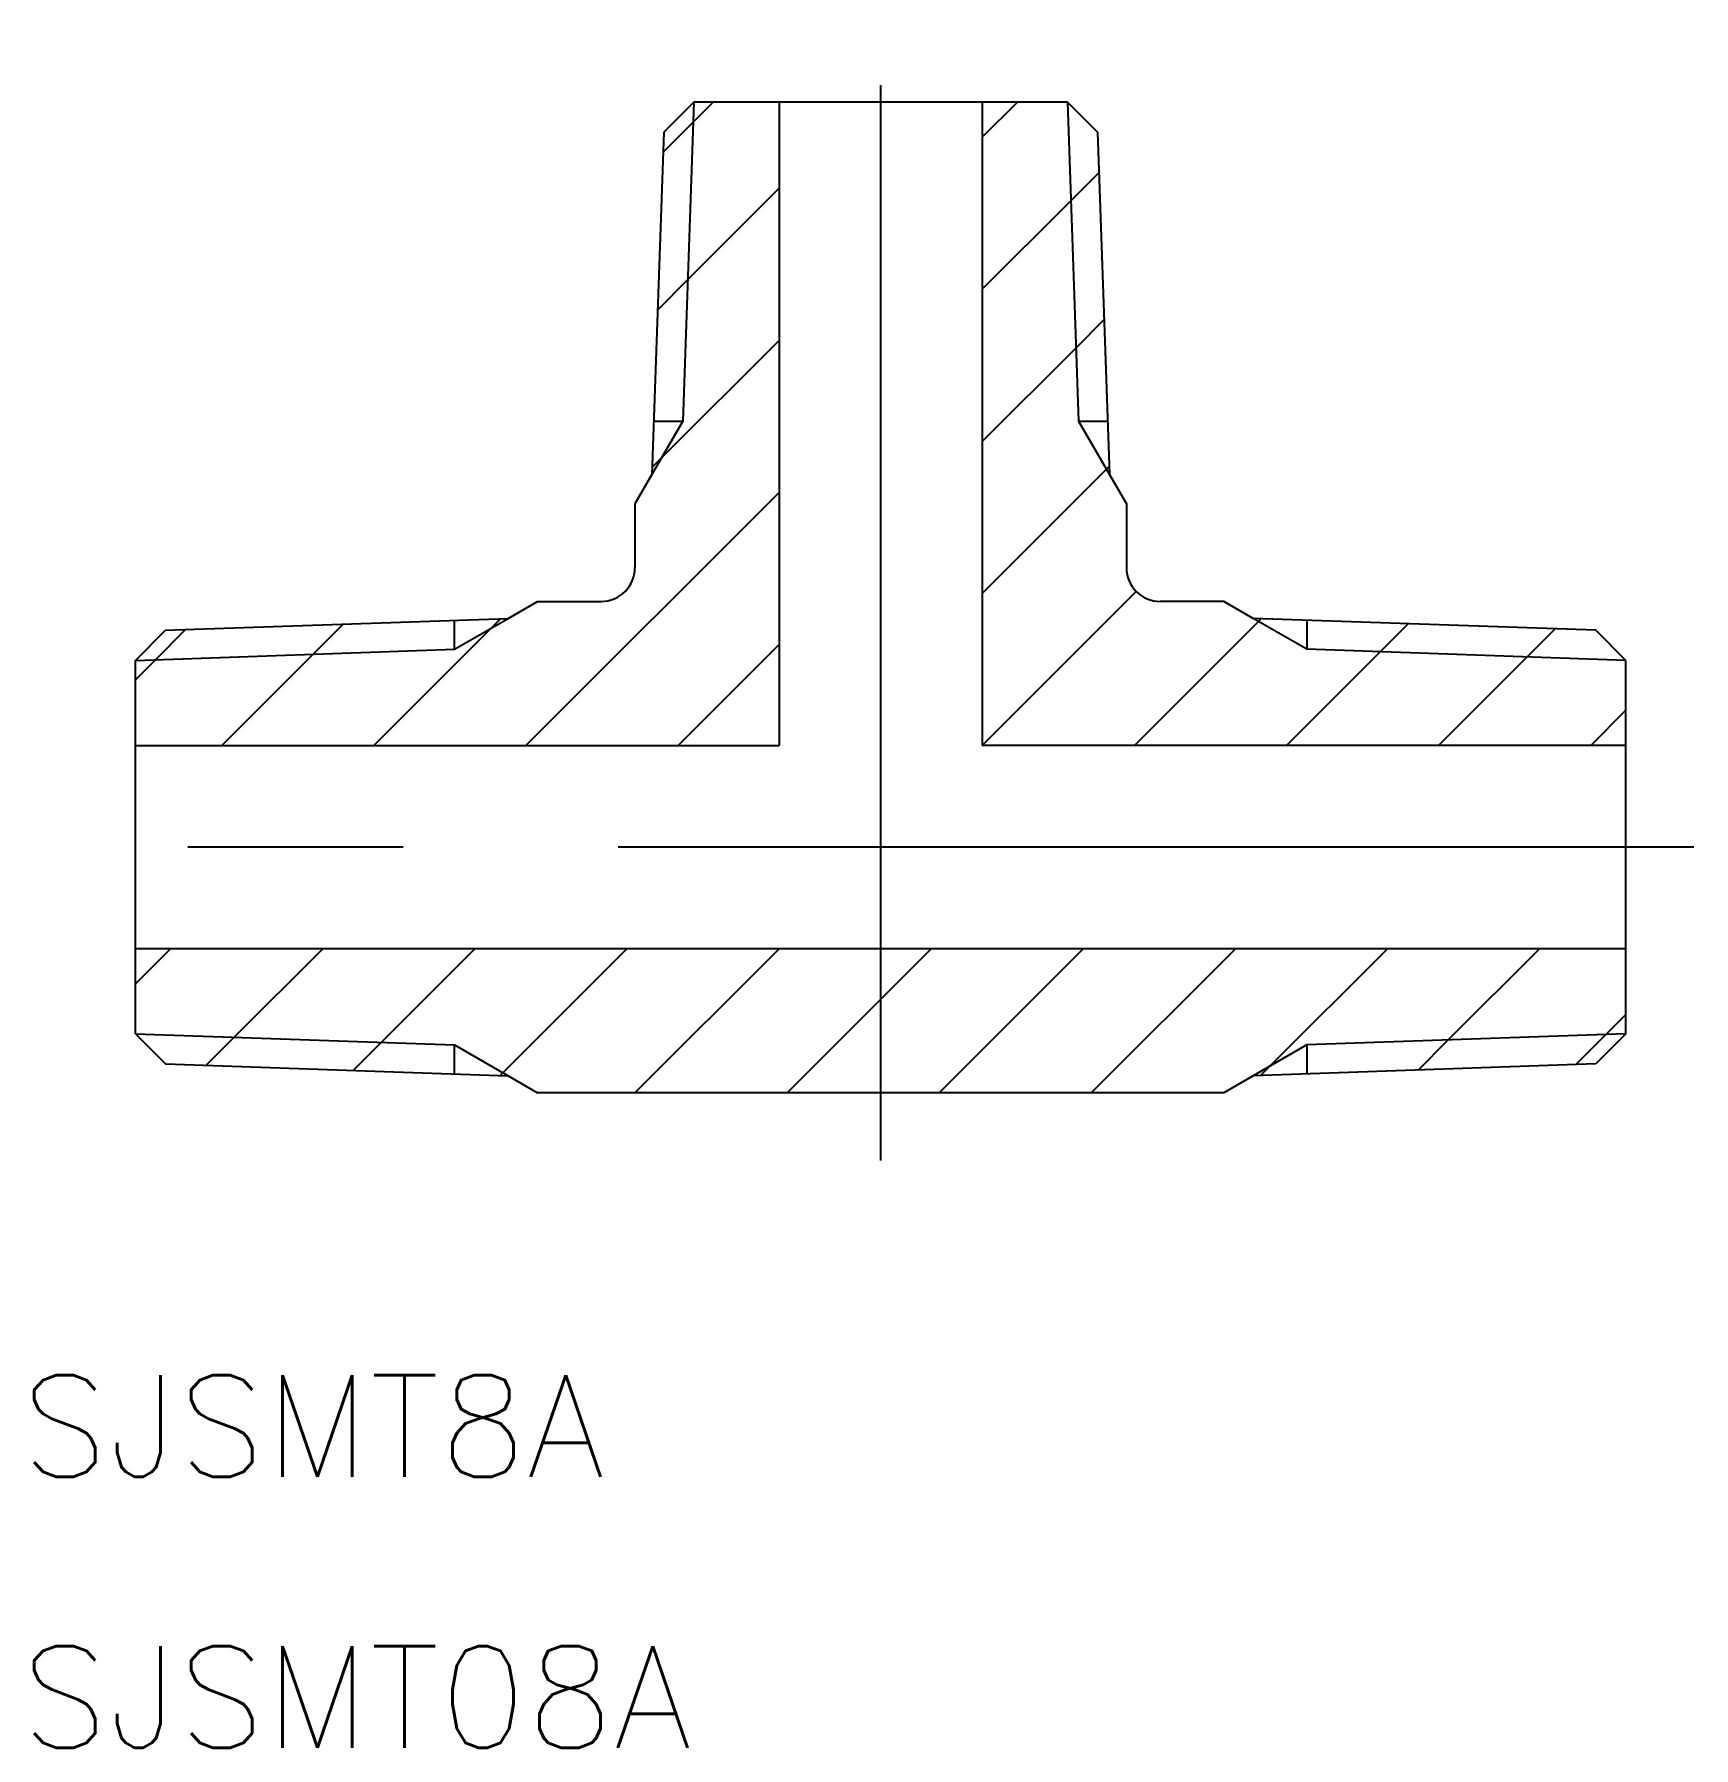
# Model space of a CAD drawing. Extents: x -25 to 24, y -26.6 to 24.
import ezdxf

# ---------------------------------------------------------------- set-up
doc = ezdxf.new("R2010")
doc.units = 0
doc.linetypes.add('CENTER', pattern=[50.8, 31.75, -6.35, 6.35, -6.35])
doc.layers.get('0').update_dxf_attribs({"linetype": 'CONTINUOUS'})
doc.layers.add('CENTER', color=1, linetype='CENTER')
doc.styles.get("Standard").update_dxf_attribs({"font": 'txt.shx', "height": 3, "bigfont": 'bigfont.shx'})

msp = doc.modelspace()

# ---------------------------------------------------------------- linework, layer by layer
at = {"color": 7, "linetype": 'CONTINUOUS'}
for p, q in [((-5.513, 22), (-6.4, 21.113)), ((5.513, 22), (-5.513, 22)), ((-3, 22), (-3, 3)), ((3, 22), (3, 3)), ((5.513, 22), (6.4, 21.113)), ((-6.4, 21.113), (-6.753, 11)), ((6.4, 21.113), (6.753, 11)), ((-6.698, 12.578), (-5.842, 12.578)), ((5.842, 12.578), (6.698, 12.578)), ((-6.753, 11), (-7.253, 10.134)), ((6.753, 11), (7.253, 10.134)), ((-7.253, 10.134), (-7.253, 8.253)), ((7.253, 10.134), (7.253, 8.253)), ((-11, 6.753), (-10.134, 7.253)), ((-10.134, 7.253), (-8.253, 7.253)), ((10.134, 7.253), (8.253, 7.253)), ((11, 6.753), (10.134, 7.253)), ((-21.113, 6.4), (-11, 6.753)), ((-12.578, 5.842), (-12.578, 6.698)), ((21.113, 6.4), (11, 6.753)), ((12.578, 6.698), (12.578, 5.842)), ((-22, 5.513), (-21.113, 6.4)), ((22, 5.513), (21.113, 6.4)), ((-22, -5.513), (-22, 5.513)), ((22, -5.513), (22, 5.513)), ((-22, 3), (-3, 3)), ((22, 3), (3, 3)), ((22, -3), (-22, -3)), ((-22, -5.513), (-21.113, -6.4)), ((22, -5.513), (21.113, -6.4)), ((-12.578, -6.698), (-12.578, -5.842)), ((12.578, -5.842), (12.578, -6.698)), ((-21.113, -6.4), (-11, -6.753)), ((21.113, -6.4), (11, -6.753)), ((-11, -6.753), (-10.134, -7.253)), ((11, -6.753), (10.134, -7.253)), ((10.134, -7.253), (-10.134, -7.253))]:
    msp.add_line(p, q, dxfattribs=at)
at = {"color": 3, "linetype": 'CONTINUOUS'}
for p, q in [((-5.513, 22), (-5.842, 12.578)), ((-5.533, 21.407), (-4.941, 22)), ((3, 20.961), (4.039, 22)), ((5.513, 22), (5.842, 12.578)), ((-6.42, 20.52), (-5.533, 21.407)), ((5.614, 19.085), (6.442, 19.912)), ((-5.696, 16.755), (-3, 19.451)), ((3, 16.47), (5.614, 19.085)), ((-6.583, 15.868), (-5.696, 16.755)), ((5.766, 14.746), (6.593, 15.573)), ((-6.469, 11.492), (-3, 14.961)), ((3, 11.98), (5.766, 14.746)), ((-5.842, 12.578), (-6.753, 11)), ((5.842, 12.578), (6.753, 11)), ((-6.745, 11.215), (-6.469, 11.492)), ((3, 7.49), (6.664, 11.154)), ((6.664, 11.154), (6.745, 11.235)), ((-10.47, 3), (-3, 10.47)), ((3, 3), (7.546, 7.546)), ((-16.755, 5.696), (-15.868, 6.583)), ((-12.578, 5.842), (-11, 6.753)), ((-11.492, 6.469), (-11.215, 6.745)), ((7.49, 3), (11.154, 6.664)), ((12.578, 5.842), (11, 6.753)), ((11.154, 6.664), (11.235, 6.745)), ((14.746, 5.766), (15.573, 6.593)), ((-21.407, 5.533), (-20.52, 6.42)), ((-14.961, 3), (-11.492, 6.469)), ((19.085, 5.614), (19.912, 6.442)), ((-22, 5.513), (-12.578, 5.842)), ((-19.451, 3), (-16.755, 5.696)), ((-5.98, 3), (-3, 5.98)), ((11.98, 3), (14.746, 5.766)), ((22, 5.513), (12.578, 5.842)), ((16.47, 3), (19.085, 5.614)), ((-22, 4.941), (-21.407, 5.533)), ((20.961, 3), (22, 4.039)), ((-22, -4.039), (-20.961, -3)), ((-19.085, -5.614), (-16.47, -3)), ((-14.746, -5.766), (-11.98, -3)), ((-11.154, -6.664), (-7.49, -3)), ((-7.253, -7.253), (-3, -3)), ((0, -4.49), (1.49, -3)), ((1.728, -7.253), (5.98, -3)), ((6.218, -7.253), (10.47, -3)), ((11.492, -6.469), (14.961, -3)), ((16.755, -5.696), (19.451, -3)), ((-2.763, -7.253), (0, -4.49)), ((21.407, -5.533), (22, -4.941)), ((-22, -5.513), (-12.578, -5.842)), ((22, -5.513), (12.578, -5.842)), ((20.52, -6.42), (21.407, -5.533)), ((-19.912, -6.442), (-19.085, -5.614)), ((-15.573, -6.593), (-14.746, -5.766)), ((-12.578, -5.842), (-11, -6.753)), ((12.578, -5.842), (11, -6.753)), ((15.868, -6.583), (16.755, -5.696)), ((11.215, -6.745), (11.492, -6.469)), ((-11.235, -6.745), (-11.154, -6.664))]:
    msp.add_line(p, q, dxfattribs=at)
at = {"color": 7, "linetype": 'CONTINUOUS'}
for centre, start, end in [((-8.253, 8.253), 270, 0), ((8.253, 8.253), 180, 270)]:
    msp.add_arc(centre, 1, start, end, dxfattribs=at)
at = {"layer": 'CENTER', "color": 1, "linetype": 'CENTER'}
for p, q in [((0, -9.253), (0, 24)), ((24, 0), (-24, 0))]:
    msp.add_line(p, q, dxfattribs=at)

# ---------------------------------------------------------------- texts
at = {"color": 7, "linetype": 'CONTINUOUS'}
for s, p in [('SJSMT8A', (-25.37, -18.594)), ('SJSMT08A', (-25.37, -26.594))]:
    msp.add_text(s, height=3, dxfattribs=at).set_placement(p)

doc.saveas('drawing.dxf')
